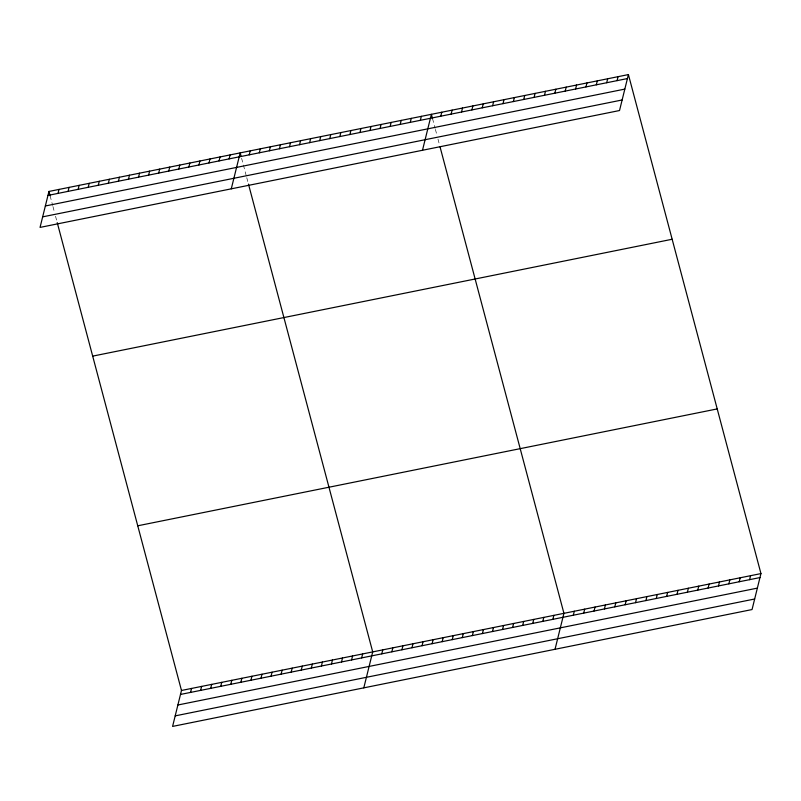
<?xml version="1.0" encoding="UTF-8"?>
<svg xmlns="http://www.w3.org/2000/svg" width="801" height="801" viewBox="0 0 801 801"><rect width="100%" height="100%" fill="white"/><g stroke="black" fill="none" stroke-linecap="round" stroke-linejoin="round"><path stroke-width="0.6" stroke-dasharray="4 3" d="M432.54 118.618L435.113 128.31M435.404 129.382L436.545 133.687M437.977 139.074L439.689 145.532M241.602 158.268L246.458 176.56M246.748 177.642L247.889 181.947M50.093 195.754L52.666 205.436M52.946 206.518L54.088 210.823M55.519 216.2L56.661 220.505"/><path stroke-width="1.2" d="M48.951 191.449L40.05 227.404L619.523 110.528L628.415 74.583L48.951 191.449L50.093 195.754M58.032 193.391L59.014 189.416M68.095 191.369L69.076 187.394M78.158 189.336L79.139 185.361M88.22 187.304L89.201 183.329M98.283 185.271L99.274 181.296M108.355 183.249L109.337 179.274M118.418 181.216L119.399 177.241M128.48 179.184L129.462 175.209M138.543 177.151L139.524 173.176M148.606 175.129L149.597 171.154M158.668 173.096L159.659 169.121M168.741 171.064L169.722 167.089M178.803 169.041L179.784 165.066M188.866 167.008L189.847 163.034M198.928 164.976L199.91 161.001M208.991 162.943L209.982 158.968M219.063 160.921L220.045 156.946M229.126 158.888L230.107 154.913M231.279 188.836L240.17 152.881L241.031 156.115M249.251 154.823L250.232 150.848M259.314 152.801L260.305 148.826M269.386 150.768L270.368 146.793M279.449 148.736L280.43 144.761M289.511 146.703L290.493 142.728M299.574 144.681L300.555 140.706M309.637 142.648L310.628 138.673M57.241 222.658L181.477 690.472L172.585 726.417L752.049 609.551L760.95 573.596L628.415 74.583M319.709 140.616L320.69 136.641M190.558 692.414L191.549 688.439M329.772 138.593L330.753 134.618M200.62 690.382L201.612 686.407M339.834 136.56L340.815 132.586M210.693 688.359L211.674 684.384M349.897 134.528L350.878 130.553M220.756 686.327L221.737 682.352M359.959 132.495L360.951 128.52M230.818 684.294L231.799 680.319M370.022 130.473L371.013 126.498M240.881 682.262L241.862 678.287M380.095 128.44L381.076 124.465M250.943 680.239L251.935 676.264M390.157 126.408L391.138 122.433M261.016 678.207L261.997 674.232M400.22 124.375L401.201 120.4M271.078 676.174L272.06 672.199M410.282 122.353L411.263 118.378M281.141 674.142L282.122 670.167M420.345 120.32L421.336 116.345M291.204 672.119L292.185 668.144M422.497 150.268L431.399 114.313L432.54 118.618M301.266 670.087L302.257 666.112M440.78 116.195L441.772 112.22M311.339 668.054L312.32 664.079M451.153 114.102L452.134 110.127M321.401 666.032L322.382 662.057M461.526 112.02L462.507 108.045M331.464 663.999L332.445 660.024M471.889 109.927L472.87 105.952M341.526 661.966L342.508 657.991M482.262 107.835L483.243 103.86M351.589 659.934L352.58 655.959M492.635 105.742L493.616 101.767M361.662 657.911L362.643 653.936M502.998 103.649L503.979 99.674M363.804 687.859L372.705 651.904L248.46 184.1M513.371 101.557L514.352 97.582M381.787 653.846L382.768 649.871M523.734 99.464L524.725 95.489M391.849 651.814L392.83 647.839M534.107 97.372L535.088 93.397M401.912 649.791L402.903 645.816M544.48 95.289L545.461 91.314M411.974 647.759L412.966 643.784M554.843 93.196L555.834 89.221M422.047 645.726L423.028 641.751M565.216 91.104L566.197 87.129M432.109 643.694L433.091 639.719M575.589 89.011L576.57 85.036M442.172 641.671L443.153 637.696M585.952 86.919L586.943 82.944M452.235 639.639L453.226 635.664M596.324 84.826L597.306 80.851M462.297 637.606L463.288 633.631M606.697 82.733L607.679 78.758M472.37 635.583L473.351 631.609M617.06 80.641L618.052 76.666M482.432 633.551L483.414 629.576M492.495 631.518L493.476 627.543M502.557 629.486L503.539 625.511M512.62 627.463L513.611 623.488M522.693 625.431L523.674 621.456M532.755 623.398L533.736 619.423M542.818 621.366L543.799 617.391M552.88 619.343L553.861 615.368M555.033 649.291L563.934 613.336L439.969 146.603M573.316 615.218L574.297 611.243M583.689 613.125L584.67 609.15M594.052 611.033L595.043 607.058M604.425 608.94L605.406 604.965M614.798 606.858L615.779 602.883M625.16 604.765L626.152 600.79M635.533 602.672L636.515 598.697M645.906 600.58L646.888 596.605M656.269 598.487L657.251 594.512M666.642 596.395L667.623 592.42M677.015 594.302L677.996 590.327M687.378 592.209L688.359 588.234M697.751 590.127L698.732 586.152M708.114 588.034L709.105 584.059M718.487 585.942L719.468 581.967M728.86 583.849L729.841 579.874M739.223 581.756L740.214 577.781M749.596 579.664L750.577 575.689M47.96 195.424L627.433 78.558M45.357 205.977L624.82 89.101M42.663 216.851L622.127 99.975M92.686 356.125L672.149 239.259M137.742 525.796L717.215 408.921M181.477 690.472L760.95 573.596M180.495 694.447L759.969 577.571M177.882 705L757.356 588.124M175.199 715.874L754.662 598.998"/></g></svg>
